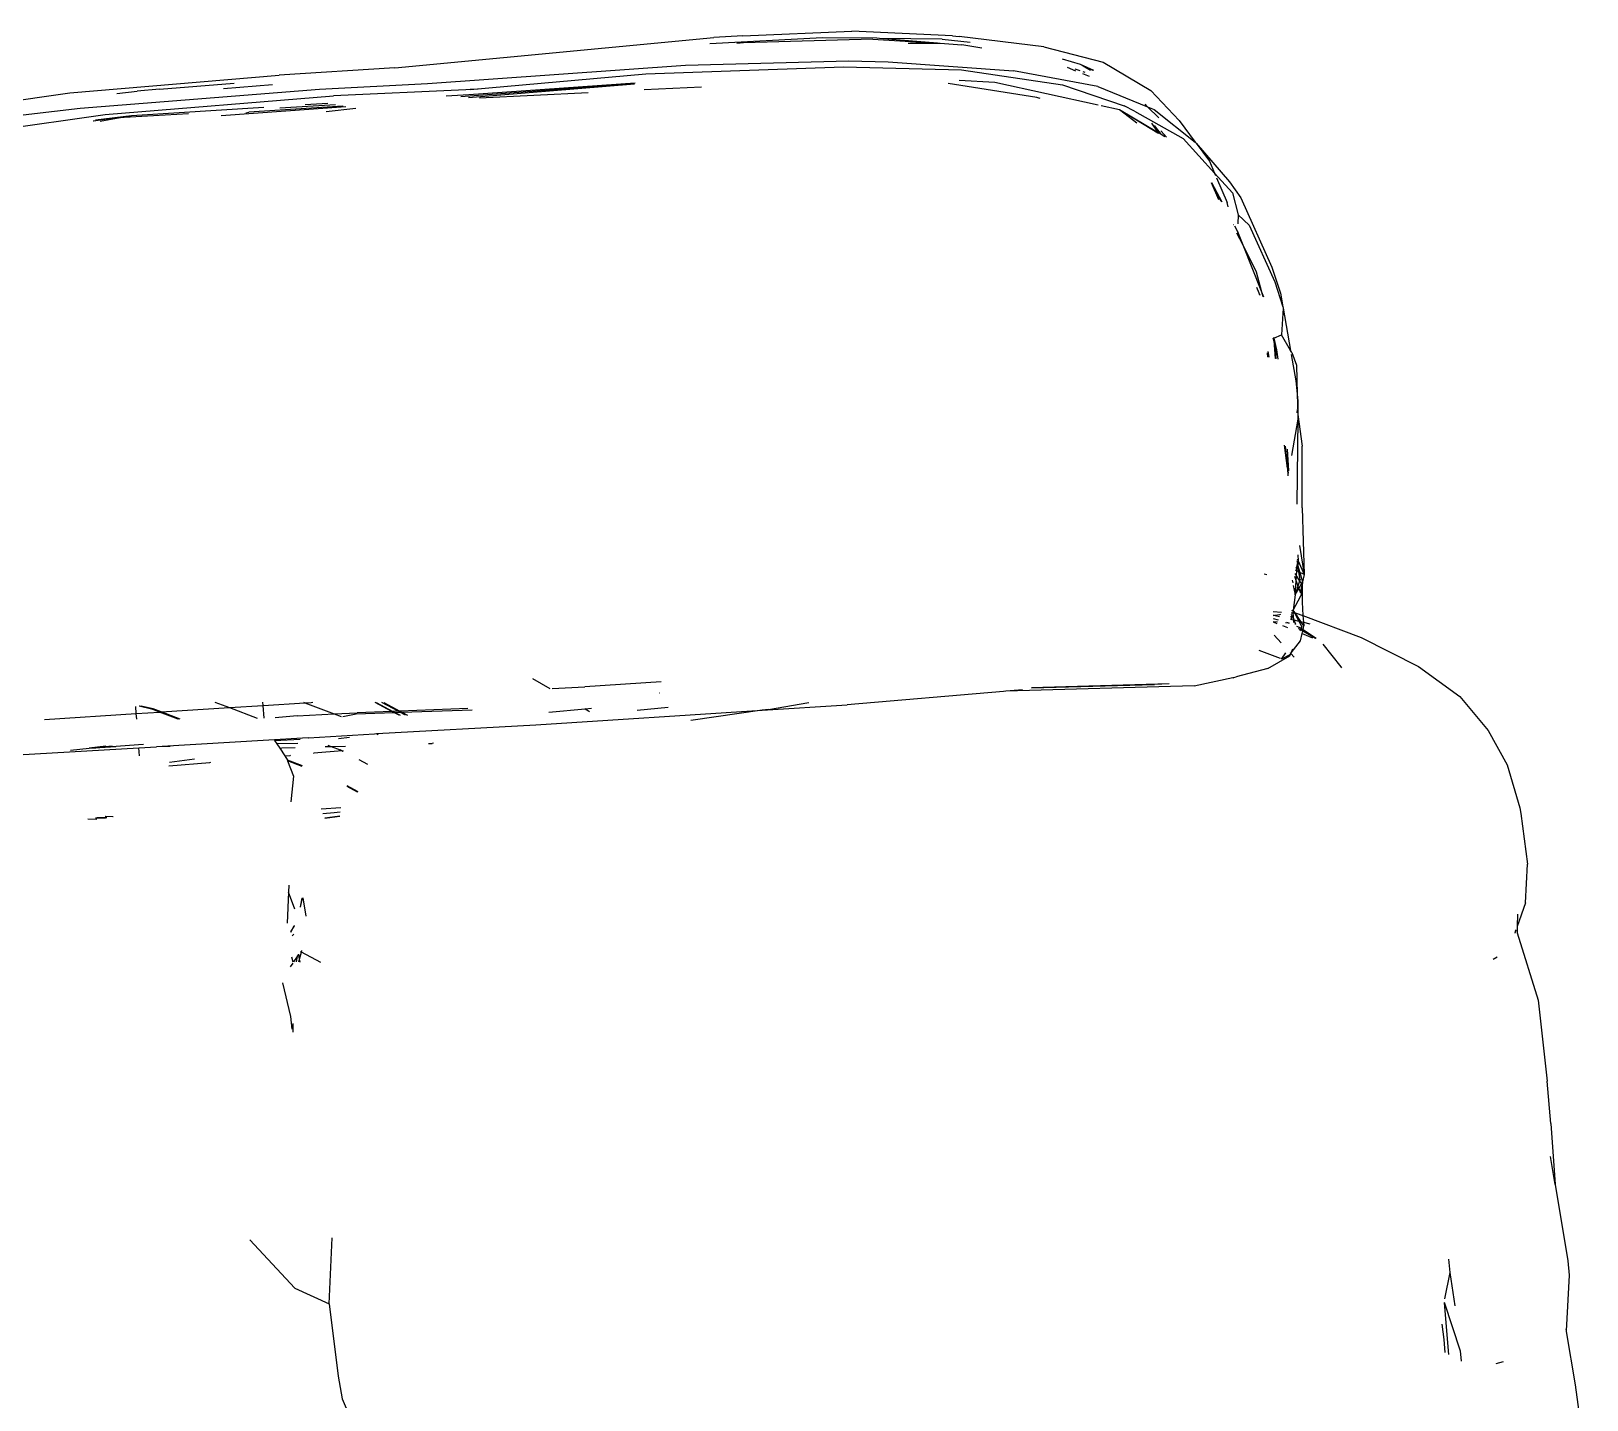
# Model space of a CAD drawing. Header units: millimetres. Extents: x -41292 to 298682, y -22072 to 33155.
# Drawn here: x 30561.8 to 30864.3, y -12692.2 to -12426 of the extents above; entities that cross this region are included whole.
import ezdxf

# ---------------------------------------------------------------- set-up
doc = ezdxf.new("R2010")
doc.units = ezdxf.units.MM

# ---------------------------------------------------------------- blocks, each defined once
blk = doc.blocks.new('rmfnasesx')
for p, q in [((58163.43, 3085.49), (58184.65, 3086.39)), ((58204.19, 3085.47), (58184.65, 3086.39)), ((58095.77, 3079.28), (58157.8, 3085.17)), ((58178.95, 3085.07), (58157.03, 3083.91)), ((58163.43, 3085.49), (58157.8, 3085.17)), ((58163.57, 3084.09), (58162.25, 3083.97)), ((58188.7, 3084.83), (58163.57, 3084.09)), ((58189.47, 3084.99), (58178.95, 3085.07)), ((58188.7, 3084.83), (58201.27, 3084.04)), ((58190, 3084.95), (58189.47, 3084.99)), ((58201.27, 3084.04), (58190, 3084.95)), ((58202.17, 3084.81), (58190, 3084.95)), ((58195.58, 3084.02), (58201.27, 3084.04)), ((58201.27, 3084.04), (58201.79, 3084.04)), ((58201.79, 3084.04), (58206.04, 3083.74)), ((58202.17, 3084.81), (58207.63, 3084.27)), ((58204.19, 3085.47), (58205.54, 3085.37)), ((58221.97, 3083.35), (58205.54, 3085.37)), ((58209.89, 3083.08), (58206.04, 3083.74)), ((58221.97, 3083.35), (58233.49, 3080.34)), ((58152.3, 3079.77), (58184.02, 3080.58)), ((58184.02, 3080.58), (58191.73, 3080.43)), ((58191.73, 3080.43), (58216.1, 3078.65)), ((58229.09, 3079.89), (58225.63, 3080.95)), ((58233.49, 3080.34), (58242.77, 3074.85)), ((58032.59, 3074.37), (58073.29, 3077.82)), ((58095.77, 3079.28), (58073.29, 3077.82)), ((58102.09, 3076.19), (58152.3, 3079.77)), ((58110.4, 3075.05), (58144.57, 3078.09)), ((58144.57, 3078.09), (58183.01, 3079.43)), ((58183.01, 3079.43), (58205.95, 3078.86)), ((58205.95, 3078.86), (58225.61, 3075.97)), ((58232.49, 3075.6), (58216.1, 3078.65)), ((58228.22, 3078.63), (58226.59, 3079.31)), ((58228.03, 3079.06), (58228.98, 3078.73)), ((58231.67, 3078.71), (58229.09, 3079.89)), ((58229.53, 3079.62), (58229.09, 3079.89)), ((58229.61, 3079.58), (58229.53, 3079.62)), ((58229.54, 3078.54), (58229.96, 3078.39)), ((58230.88, 3077.54), (58229.57, 3078.08)), ((58231.54, 3078.72), (58229.61, 3079.58)), ((58231.04, 3078.74), (58229.61, 3079.58)), ((57987.98, 3068.12), (58032.59, 3074.37)), ((58034.6, 3071.42), (58081.13, 3075.11)), ((58041.73, 3074.26), (58045.66, 3074.73)), ((58049.99, 3075.13), (58045.66, 3074.73)), ((58049.99, 3075.13), (58064.5, 3076.24)), ((58071.99, 3075.93), (58062.44, 3075.15)), ((58081.13, 3075.11), (58102.09, 3076.19)), ((58109.54, 3074.97), (58083.85, 3073.8)), ((58110.15, 3074.03), (58105.77, 3073.76)), ((58142.39, 3076.14), (58108.58, 3073.58)), ((58110.4, 3075.05), (58109.54, 3074.97)), ((58110.07, 3073.49), (58142.39, 3076.14)), ((58142.5, 3076.3), (58110.15, 3074.03)), ((58111.99, 3075.12), (58110.4, 3075.05)), ((58133.33, 3074.41), (58112.24, 3073.36)), ((58155.41, 3075.5), (58144.23, 3074.95)), ((58220.62, 3073.48), (58203.39, 3076.21)), ((58205.48, 3076.82), (58212.44, 3076.44)), ((58212.44, 3076.44), (58232.55, 3072.07)), ((58225.61, 3075.97), (58237.6, 3071.83)), ((58232.49, 3075.6), (58242.16, 3071.67)), ((58248.32, 3069.01), (58242.77, 3074.85)), ((57996.23, 3066.86), (58034.6, 3071.42)), ((58039.42, 3070.19), (58083.85, 3073.8)), ((58070.27, 3071.54), (58044.54, 3069.93)), ((58086.21, 3071.68), (58062.02, 3069.9)), ((58085.63, 3071.79), (58067.38, 3070.61)), ((58084.22, 3072.04), (58073.39, 3071.39)), ((58082.72, 3072.32), (58078.35, 3072.04)), ((58088.15, 3071.32), (58082.4, 3070.7)), ((58085.63, 3071.79), (58085.71, 3071.77)), ((58220.93, 3073.33), (58220.62, 3073.48)), ((58221.26, 3073.3), (58220.62, 3073.48)), ((58233.13, 3071.94), (58236.72, 3071.16)), ((58236.72, 3071.16), (58244.14, 3066.58)), ((58236.72, 3071.16), (58240.06, 3068.56)), ((58236.72, 3071.16), (58244.18, 3066.7)), ((58239.63, 3070.84), (58237.6, 3071.83)), ((58242.16, 3071.67), (58241.68, 3072.16)), ((58242.16, 3071.67), (58243.43, 3071.16)), ((58244.32, 3069.5), (58242.16, 3071.67)), ((58243.43, 3071.16), (58251.38, 3064.82)), ((58004.05, 3065.15), (58039.42, 3070.19)), ((58037.13, 3068.88), (58037.1, 3068.86)), ((58041.11, 3069.46), (58037.13, 3068.88)), ((58044.54, 3069.93), (58037.53, 3069.1)), ((58038.43, 3068.9), (58042.04, 3069.51)), ((58041.32, 3069.47), (58041.11, 3069.46)), ((58044.54, 3069.93), (58041.32, 3069.47)), ((58042.04, 3069.51), (58041.32, 3069.47)), ((58055.64, 3070.33), (58042.04, 3069.51)), ((58042.04, 3069.51), (58044.54, 3069.93)), ((58066.77, 3070.53), (58067.38, 3070.61)), ((58239.63, 3070.84), (58249.05, 3065.52)), ((58244.18, 3066.7), (58242.98, 3068.48)), ((58244.78, 3066.34), (58243.49, 3068.04)), ((58248.32, 3069.01), (58251.38, 3064.82)), ((58244.32, 3066.49), (58244.18, 3066.7)), ((58244.18, 3066.7), (58244.78, 3066.34)), ((58244.77, 3066.95), (58244.74, 3066.98)), ((58245.82, 3065.76), (58244.77, 3066.95)), ((58244.87, 3066.22), (58244.78, 3066.34)), ((58244.78, 3066.34), (58245.49, 3065.92)), ((58249.05, 3065.52), (58255.17, 3058.77)), ((58251.38, 3064.82), (58251.59, 3064.59)), ((58251.59, 3064.59), (58258.11, 3057.06)), ((58251.59, 3064.59), (58254.18, 3061.09)), ((58254.18, 3061.09), (58255.17, 3058.77)), ((58254.52, 3056.92), (58255.94, 3053.66)), ((58254.55, 3056.95), (58256.37, 3053.32)), ((58254.55, 3056.95), (58256.56, 3053.17)), ((58255.17, 3058.77), (58255.36, 3058.32)), ((58255.17, 3058.77), (58258.68, 3054.91)), ((58255.57, 3057.83), (58257.6, 3053.09)), ((58258.11, 3057.06), (58260.3, 3054)), ((58257.82, 3052.2), (58257.6, 3053.09)), ((58258.68, 3054.91), (58259.75, 3050.64)), ((58260.3, 3054), (58266.29, 3040.47)), ((58259.75, 3050.64), (58259.68, 3048.94)), ((58259.75, 3050.64), (58261.88, 3048.65)), ((58258.88, 3048.81), (58258.89, 3048.77)), ((58259.04, 3048.5), (58259.63, 3047.39)), ((58259.46, 3047.18), (58260.66, 3044.8)), ((58259.63, 3047.49), (58259.63, 3047.39)), ((58259.63, 3047.39), (58260.66, 3044.8)), ((58261.88, 3048.65), (58266.87, 3037.65)), ((58260.66, 3044.8), (58263.28, 3039.59)), ((58260.66, 3044.8), (58264.3, 3035.66)), ((58263.28, 3039.59), (58264.3, 3035.66)), ((58266.29, 3040.47), (58268, 3035.43)), ((58266.87, 3037.65), (58268.46, 3032.8)), ((58263.33, 3036.6), (58263.81, 3035.49)), ((58263.81, 3035.49), (58263.95, 3035.04)), ((58263.81, 3035.49), (58263.85, 3035.16)), ((58264.3, 3035.66), (58264.53, 3034.78)), ((58264.3, 3035.66), (58264.68, 3034.72)), ((58268, 3035.43), (58268.46, 3032.8)), ((58268.51, 3032.52), (58268.18, 3027.34)), ((58268.46, 3032.8), (58268.51, 3032.63)), ((58268.51, 3032.63), (58268.51, 3032.52)), ((58268.51, 3032.52), (58269.96, 3024.25)), ((58266.59, 3026.65), (58266.64, 3026.67)), ((58266.69, 3026.27), (58266.59, 3026.65)), ((58266.62, 3026.74), (58266.64, 3026.67)), ((58266.64, 3026.67), (58266.69, 3026.7)), ((58266.64, 3026.67), (58266.67, 3026.56)), ((58266.66, 3026.84), (58266.69, 3026.7)), ((58266.67, 3026.56), (58266.69, 3026.27)), ((58266.69, 3026.7), (58268.18, 3027.34)), ((58266.69, 3026.7), (58267.21, 3024.39)), ((58266.69, 3026.27), (58266.7, 3026.23)), ((58266.7, 3026.23), (58266.99, 3022.7)), ((58267.21, 3024.39), (58266.7, 3026.23)), ((58266.7, 3026.23), (58267.06, 3022.87)), ((58269.96, 3024.25), (58268.18, 3027.34)), ((58265.42, 3023.81), (58265.39, 3023.73)), ((58265.39, 3023.73), (58265.49, 3023.02)), ((58265.39, 3023.73), (58265.53, 3023.01)), ((58265.52, 3024.07), (58265.76, 3022.96)), ((58267.04, 3022.69), (58267.06, 3022.87)), ((58267.06, 3022.87), (58267.21, 3024.39)), ((58267.06, 3022.87), (58267.08, 3022.68)), ((58267.21, 3024.39), (58267.51, 3022.59)), ((58270.17, 3023.89), (58269.96, 3024.25)), ((58270.09, 3023.5), (58271, 3018.37)), ((58270.17, 3023.89), (58271.12, 3021.44)), ((58271.12, 3021.44), (58271.26, 3015.8)), ((58271, 3018.37), (58271.26, 3015.8)), ((58271.26, 3015.8), (58271.4, 3014.45)), ((58271.26, 3015.8), (58271.36, 3011.95)), ((58271.4, 3014.45), (58271.36, 3011.95)), ((58271.37, 3010.93), (58270.15, 3003.87)), ((58271.24, 3012.78), (58271.17, 3012.16)), ((58271.37, 3010.93), (58271.2, 2994.4)), ((58271.24, 3012.78), (58271.36, 3011.95)), ((58271.36, 3011.95), (58271.37, 3011.82)), ((58271.37, 3011.82), (58272.22, 3005.67)), ((58271.37, 3011.82), (58271.37, 3011.09)), ((58271.37, 3011.09), (58271.38, 3011.02)), ((58271.38, 3011.02), (58271.37, 3010.93)), ((58269.37, 3001.42), (58268.78, 3005.89)), ((58268.91, 3005.7), (58269.37, 3001.42)), ((58269.31, 3005.11), (58269.58, 3000.87)), ((58272.24, 2993.69), (58272.22, 3005.67)), ((58269.37, 3001.42), (58269.37, 3001.39)), ((58269.37, 3001.39), (58269.41, 2999.92)), ((58269.37, 3001.39), (58269.5, 3000.4)), ((58272.24, 2993.69), (58272.61, 2980.69)), ((58271.7, 2986.37), (58272.61, 2980.69)), ((58271.2, 2983.36), (58271.28, 2982.85)), ((58271.26, 2983.76), (58271.43, 2983.39)), ((58271.39, 2984.53), (58271.43, 2983.39)), ((58271.43, 2983.39), (58271.44, 2982.79)), ((58271.43, 2983.39), (58272.61, 2980.69)), ((58264.82, 2980.78), (58264.8, 2980.8)), ((58265.36, 2980.65), (58264.82, 2980.78)), ((58270.7, 2980.36), (58271.05, 2979.39)), ((58270.78, 2980.89), (58271.11, 2980.37)), ((58271.18, 2981.4), (58270.89, 2981.54)), ((58271.25, 2982.44), (58270.95, 2981.91)), ((58271.05, 2979.39), (58271.11, 2980.37)), ((58271.11, 2980.37), (58271.18, 2981.4)), ((58271.11, 2980.37), (58271.7, 2979.44)), ((58271.18, 2981.4), (58271.25, 2982.44)), ((58271.54, 2981.22), (58271.18, 2981.4)), ((58271.25, 2982.44), (58271.28, 2982.85)), ((58271.32, 2982.57), (58271.25, 2982.44)), ((58271.35, 2982.61), (58271.28, 2982.85)), ((58271.32, 2982.57), (58271.35, 2982.61)), ((58271.54, 2981.22), (58271.32, 2982.57)), ((58271.32, 2982.57), (58271.78, 2981.1)), ((58271.44, 2982.79), (58271.35, 2982.61)), ((58271.79, 2979.72), (58271.54, 2981.22)), ((58271.78, 2981.1), (58271.54, 2981.22)), ((58271.78, 2981.1), (58272.3, 2979.31)), ((58272.61, 2980.69), (58271.78, 2981.1)), ((58272.61, 2980.69), (58272.3, 2979.31)), ((58270.27, 2979.64), (58270.38, 2979.11)), ((58270.49, 2978.6), (58270.88, 2976.79)), ((58270.88, 2976.79), (58271.05, 2979.39)), ((58271.39, 2978.45), (58270.88, 2976.79)), ((58270.88, 2976.79), (58271.56, 2978)), ((58271.05, 2979.39), (58271.39, 2978.45)), ((58271.7, 2979.44), (58271.39, 2978.45)), ((58271.39, 2978.45), (58271.56, 2978)), ((58271.56, 2978), (58272.05, 2978.88)), ((58271.56, 2978), (58271.86, 2977.17)), ((58271.79, 2979.72), (58271.7, 2979.44)), ((58271.7, 2979.44), (58272.05, 2978.88)), ((58271.86, 2977.17), (58272.2, 2978.62)), ((58272.2, 2978.62), (58271.92, 2976.58)), ((58272.05, 2978.88), (58272.3, 2979.31)), ((58272.05, 2978.88), (58272.18, 2978.68)), ((58272.27, 2979.09), (58272.18, 2978.68)), ((58272.18, 2978.68), (58272.2, 2978.65)), ((58272.2, 2978.62), (58272.19, 2975.34)), ((58272.2, 2978.65), (58272.2, 2978.62)), ((58272.3, 2979.31), (58272.27, 2979.09)), ((58270.88, 2976.79), (58270.45, 2973.79)), ((58270.45, 2973.79), (58271.92, 2976.58)), ((58272.19, 2975.34), (58272.37, 2972.72)), ((58266.58, 2973.53), (58268.16, 2973.42)), ((58266.58, 2972.85), (58266.98, 2972.76)), ((58266.98, 2972.76), (58266.58, 2972.69)), ((58266.58, 2972.17), (58267.56, 2971.88)), ((58266.58, 2971.51), (58267.3, 2971.21)), ((58267.39, 2971.44), (58266.58, 2971.51)), ((58267.81, 2972.9), (58266.98, 2972.76)), ((58266.98, 2972.76), (58267.83, 2972.56)), ((58267.98, 2972.95), (58267.81, 2972.9)), ((58269.67, 2971.24), (58269, 2971.3)), ((58269.15, 2971.42), (58269.68, 2971.27)), ((58269.94, 2972.05), (58269.99, 2972.04)), ((58270.18, 2971.99), (58270.05, 2972.61)), ((58270.08, 2973.03), (58270.57, 2971.9)), ((58270.1, 2973.29), (58270.48, 2973.26)), ((58270.1, 2972.01), (58270.18, 2971.99)), ((58270.45, 2973.79), (58270.13, 2973.66)), ((58270.2, 2971.88), (58270.18, 2971.99)), ((58270.18, 2971.99), (58270.57, 2971.87)), ((58270.82, 2973.24), (58270.45, 2973.79)), ((58270.45, 2973.79), (58270.73, 2973.24)), ((58270.48, 2973.26), (58270.45, 2973.79)), ((58270.48, 2973.26), (58270.73, 2973.24)), ((58270.57, 2971.9), (58270.48, 2973.26)), ((58270.57, 2971.87), (58270.57, 2971.9)), ((58270.61, 2971.36), (58270.57, 2971.87)), ((58270.57, 2971.87), (58270.92, 2971.06)), ((58270.57, 2971.87), (58271.56, 2971.66)), ((58270.73, 2973.24), (58271.56, 2971.66)), ((58270.73, 2973.24), (58270.82, 2973.24)), ((58270.82, 2973.24), (58271.05, 2973.22)), ((58271.93, 2971.57), (58270.82, 2973.24)), ((58270.92, 2970.97), (58270.92, 2971.06)), ((58271.05, 2973.22), (58272.37, 2972.72)), ((58271.56, 2971.66), (58272.16, 2970.51)), ((58271.56, 2971.66), (58271.93, 2971.57)), ((58272.52, 2970.7), (58271.93, 2971.57)), ((58271.93, 2971.57), (58272.46, 2971.44)), ((58272.37, 2972.72), (58283.68, 2968.44)), ((58272.37, 2972.72), (58272.46, 2971.44)), ((58272.46, 2971.44), (58272.52, 2970.7)), ((58272.46, 2971.44), (58273.69, 2971.15)), ((58268.13, 2967.41), (58266.76, 2968.89)), ((58268.36, 2970.78), (58269.33, 2970.4)), ((58272, 2970.27), (58271.18, 2970.63)), ((58271.47, 2970.27), (58271.85, 2970.04)), ((58271.85, 2970.04), (58271.76, 2969.9)), ((58272, 2970.27), (58271.85, 2970.04)), ((58271.85, 2970.04), (58271.95, 2969.99)), ((58271.85, 2969.77), (58271.95, 2969.99)), ((58271.89, 2967.8), (58272.2, 2969.23)), ((58271.95, 2969.99), (58272.05, 2970.25)), ((58271.95, 2969.99), (58272.32, 2969.78)), ((58272.16, 2970.51), (58272, 2970.27)), ((58272.05, 2970.25), (58272, 2970.27)), ((58272.05, 2970.25), (58272.16, 2970.51)), ((58272.11, 2970.23), (58272.05, 2970.25)), ((58272.08, 2969.28), (58272.2, 2969.23)), ((58272.11, 2970.23), (58272.38, 2970.05)), ((58272.2, 2969.23), (58272.32, 2969.78)), ((58272.2, 2969.23), (58274.22, 2968.42)), ((58272.32, 2969.78), (58272.38, 2970.05)), ((58272.32, 2969.78), (58274.8, 2968.34)), ((58272.38, 2970.05), (58272.52, 2970.7)), ((58272.38, 2970.05), (58274.95, 2968.31)), ((58283.68, 2968.44), (58294.82, 2962.82)), ((58267.98, 2964.36), (58263.85, 2965.94)), ((58268.22, 2964.24), (58269.06, 2965.51)), ((58269.7, 2965.03), (58268.22, 2964.24)), ((58269.7, 2965.03), (58270.03, 2965.37)), ((58269.82, 2964.88), (58270.03, 2965.37)), ((58270.03, 2965.37), (58269.94, 2965.46)), ((58270.03, 2965.37), (58270.08, 2965.51)), ((58270.68, 2964.67), (58270.03, 2965.37)), ((58270.08, 2965.51), (58271.89, 2967.8)), ((58270.08, 2965.51), (58270.41, 2966.29)), ((58276.22, 2967.15), (58279.76, 2962.74)), ((58265.54, 2962.44), (58259.4, 2960.79)), ((58265.54, 2962.44), (58269.82, 2964.88)), ((58279.76, 2962.74), (58279.84, 2962.57)), ((58294.82, 2962.82), (58302.86, 2956.98)), ((58122.51, 2960.5), (58125.91, 2958.55)), ((58147.53, 2959.83), (58132.74, 2958.89)), ((58251.19, 2959.09), (58214.6, 2958)), ((58246.32, 2959.48), (58219.6, 2958.66)), ((58219.6, 2958.66), (58243.5, 2959.34)), ((58246.32, 2959.48), (58243.5, 2959.34)), ((58251.19, 2959.09), (58258.74, 2960.66)), ((58258.82, 2960.65), (58258.74, 2960.66)), ((58258.82, 2960.65), (58258.91, 2960.69)), ((58258.91, 2960.69), (58259.4, 2960.79)), ((58126.37, 2958.53), (58132.74, 2958.89)), ((58147.32, 2957.63), (58147.25, 2957.62)), ((58214.13, 2957.98), (58183.75, 2955.39)), ((58214.6, 2958), (58214.13, 2957.98)), ((58217.8, 2958.27), (58214.6, 2958)), ((58219.55, 2958.66), (58219.6, 2958.66)), ((58302.86, 2956.98), (58308.41, 2950.39)), ((58027.65, 2952.52), (58045.48, 2953.66)), ((58045.48, 2953.66), (58045.38, 2955.07)), ((58045.48, 2953.66), (58050.01, 2953.96)), ((58045.56, 2952.55), (58045.48, 2953.66)), ((58048.73, 2954.44), (58046.01, 2955.11)), ((58048.75, 2954.49), (58046.19, 2955.11)), ((58048.77, 2954.56), (58046.45, 2955.13)), ((58050.01, 2953.96), (58048.73, 2954.44)), ((58050.13, 2953.96), (58048.75, 2954.49)), ((58050.31, 2953.98), (58048.77, 2954.56)), ((58053.65, 2952.57), (58050.01, 2953.96)), ((58050.01, 2953.96), (58050.13, 2953.96)), ((58050.13, 2953.96), (58050.31, 2953.98)), ((58053.79, 2952.57), (58050.13, 2953.96)), ((58050.31, 2953.98), (58063.59, 2954.83)), ((58054, 2952.57), (58050.31, 2953.98)), ((58060.76, 2955.91), (58063.59, 2954.83)), ((58063.59, 2954.83), (58070.17, 2955.25)), ((58063.59, 2954.83), (58069.01, 2952.76)), ((58070.17, 2955.25), (58070.12, 2955.91)), ((58070.17, 2955.25), (58078.28, 2955.78)), ((58070.35, 2952.79), (58070.17, 2955.25)), ((58076.74, 2953.26), (58072.49, 2952.83)), ((58076.74, 2953.26), (58083.99, 2953.59)), ((58078.01, 2955.88), (58078.28, 2955.78)), ((58078.28, 2955.78), (58079.46, 2955.85)), ((58078.28, 2955.78), (58083.99, 2953.59)), ((58079.46, 2955.85), (58079.81, 2955.87)), ((58083.99, 2953.59), (58088.46, 2953.8)), ((58083.99, 2953.59), (58085.3, 2953.09)), ((58085.65, 2953.1), (58088.26, 2953.63)), ((58088.26, 2953.63), (58095.56, 2953.88)), ((58095.2, 2954.07), (58088.46, 2953.8)), ((58095.2, 2954.07), (58091.93, 2955.82)), ((58092.12, 2955.82), (58095.37, 2954.08)), ((58096.39, 2954.12), (58093.22, 2955.82)), ((58093.62, 2955.81), (58096.76, 2954.14)), ((58095.37, 2954.08), (58095.2, 2954.07)), ((58095.56, 2953.88), (58095.2, 2954.07)), ((58096.39, 2954.12), (58095.37, 2954.08)), ((58095.37, 2954.08), (58095.73, 2953.89)), ((58095.56, 2953.88), (58095.73, 2953.89)), ((58096.6, 2953.33), (58095.56, 2953.88)), ((58095.73, 2953.89), (58096.76, 2953.93)), ((58095.73, 2953.89), (58096.78, 2953.33)), ((58096.76, 2954.14), (58096.39, 2954.12)), ((58096.76, 2953.93), (58096.39, 2954.12)), ((58109.98, 2954.68), (58096.76, 2954.14)), ((58096.76, 2954.14), (58097.13, 2953.94)), ((58096.76, 2953.93), (58097.13, 2953.94)), ((58097.83, 2953.35), (58096.76, 2953.93)), ((58097.13, 2953.94), (58110.83, 2954.42)), ((58097.13, 2953.94), (58098.22, 2953.36)), ((58123.21, 2951.46), (58167.21, 2954.31)), ((58125.7, 2953.92), (58132.78, 2954.59)), ((58132.69, 2954.64), (58132.78, 2954.59)), ((58132.78, 2954.59), (58134.03, 2954.71)), ((58132.78, 2954.59), (58133.41, 2954.23)), ((58133.41, 2954.23), (58133.65, 2954.07)), ((58148.91, 2954.87), (58142.9, 2954.26)), ((58167.21, 2954.31), (58153.31, 2952.35)), ((58167.21, 2954.31), (58183.75, 2955.39)), ((58168.44, 2954.49), (58167.21, 2954.31)), ((58168.44, 2954.49), (58176.26, 2955.81)), ((58092.28, 2949.79), (58123.21, 2951.46)), ((58308.41, 2950.39), (58312.07, 2943.72)), ((58022.41, 2945.62), (58045.98, 2947.02)), ((58032.69, 2946.58), (58036.29, 2946.91)), ((58036.29, 2946.91), (58045.93, 2947.67)), ((58036.29, 2946.91), (58040.82, 2947.41)), ((58039.56, 2947.34), (58036.29, 2946.91)), ((58036.29, 2946.91), (58041.52, 2947.24)), ((58037.59, 2946.94), (58036.29, 2946.91)), ((58045.93, 2947.67), (58046.9, 2947.73)), ((58045.94, 2947.57), (58045.93, 2947.67)), ((58045.98, 2947.02), (58049.42, 2947.22)), ((58046.09, 2945.47), (58045.98, 2947.02)), ((58078.92, 2948.98), (58049.42, 2947.22)), ((58052.05, 2947.28), (58049.42, 2947.22)), ((58072.39, 2948.44), (58077.38, 2948.68)), ((58072.39, 2948.44), (58072.83, 2947.76)), ((58076.87, 2947.86), (58072.83, 2947.76)), ((58072.83, 2947.76), (58073.37, 2946.93)), ((58073.37, 2946.93), (58073.8, 2946.99)), ((58073.37, 2946.93), (58074.34, 2945.46)), ((58073.8, 2946.99), (58076.39, 2947.07)), ((58078.92, 2948.98), (58078.96, 2948.96)), ((58078.96, 2948.96), (58091.81, 2949.72)), ((58082.22, 2947.24), (58083.37, 2947.28)), ((58082.7, 2947.53), (58083.37, 2947.28)), ((58083.37, 2947.28), (58086.17, 2947.36)), ((58083.37, 2947.28), (58085.14, 2946.6)), ((58084.81, 2948.79), (58086.97, 2949.08)), ((58091.81, 2949.72), (58092.19, 2949.78)), ((58092.19, 2949.78), (58092.28, 2949.79)), ((58092.19, 2949.78), (58092.54, 2949.59)), ((58102.34, 2947.85), (58102.48, 2947.83)), ((58102.48, 2947.83), (58103.01, 2947.87)), ((58103.3, 2947.89), (58103.01, 2947.87)), ((58051.84, 2943.49), (58059.77, 2944.16)), ((58051.95, 2944.23), (58056.83, 2944.85)), ((58059.77, 2944.16), (58059.98, 2944.21)), ((58074.34, 2945.46), (58075.43, 2945.51)), ((58074.34, 2945.46), (58074.36, 2945.42)), ((58074.36, 2945.42), (58075.43, 2945.51)), ((58074.36, 2945.42), (58074.89, 2944.62)), ((58074.89, 2944.62), (58074.89, 2944.59)), ((58077.8, 2943.48), (58074.89, 2944.59)), ((58074.89, 2944.59), (58074.9, 2944.51)), ((58074.9, 2944.51), (58074.9, 2944.45)), ((58077.74, 2943.42), (58074.9, 2944.51)), ((58074.9, 2944.45), (58076.05, 2941.5)), ((58077.71, 2943.38), (58074.9, 2944.45)), ((58075.43, 2945.51), (58075.46, 2945.55)), ((58079.96, 2945.9), (58080.04, 2945.94)), ((58085.52, 2946.4), (58080.04, 2945.94)), ((58085.52, 2946.4), (58085.14, 2946.6)), ((58085.56, 2946.38), (58085.52, 2946.4)), ((58085.74, 2946.42), (58085.56, 2946.38)), ((58085.56, 2946.38), (58085.72, 2946.39)), ((58085.69, 2946.31), (58085.56, 2946.38)), ((58090.48, 2943.75), (58088.8, 2944.65)), ((58076.05, 2941.5), (58075.53, 2936.48)), ((58312.07, 2943.72), (58314.55, 2935.33)), ((58088.47, 2938.4), (58086.46, 2939.48)), ((58088.54, 2938.42), (58086.48, 2939.52)), ((58088.65, 2938.45), (58086.51, 2939.59)), ((58081.42, 2935.11), (58085.29, 2935.38)), ((58314.55, 2935.33), (58314.74, 2934.25)), ((58037.84, 2933.06), (58036.03, 2933.12)), ((58037.54, 2933.37), (58039.47, 2933.38)), ((58037.89, 2933.43), (58039.75, 2933.44)), ((58039.43, 2933.69), (58039.49, 2933.7)), ((58039.49, 2933.7), (58040.95, 2933.67)), ((58040.95, 2933.67), (58041, 2933.68)), ((58083.95, 2934.38), (58081.78, 2934.2)), ((58082.12, 2933.37), (58085.06, 2933.8)), ((58082.14, 2933.32), (58085.05, 2933.73)), ((58085.16, 2934.5), (58083.95, 2934.38)), ((58314.74, 2934.25), (58316.03, 2924.41)), ((58315.65, 2916.86), (58316.03, 2924.41)), ((58075.12, 2920.3), (58075.1, 2918.96)), ((58075.1, 2918.96), (58074.8, 2912.93)), ((58076.31, 2915.63), (58075.1, 2918.96)), ((58077.69, 2917.8), (58077.38, 2916.09)), ((58077.43, 2916.01), (58077.81, 2917.81)), ((58077.9, 2917.81), (58078.48, 2914.29)), ((58315.65, 2916.86), (58314.05, 2912.28)), ((58314.1, 2914.67), (58314.05, 2912.28)), ((58076.19, 2912.4), (58075.48, 2911.24)), ((58075.52, 2911.16), (58076.19, 2912.4)), ((58076.12, 2910.75), (58075.8, 2910.45)), ((58076.19, 2912.48), (58076.19, 2912.4)), ((58313.68, 2911.62), (58313.59, 2910.96)), ((58313.77, 2911.47), (58313.59, 2910.96)), ((58314.05, 2912.28), (58314.03, 2911.04)), ((58314.03, 2911.04), (58318.1, 2897.9)), ((58077.58, 2907.25), (58077.68, 2907.62)), ((58075.9, 2905.14), (58075.42, 2904.41)), ((58075.64, 2906.34), (58075.92, 2905.39)), ((58076.76, 2906.41), (58076.07, 2905.39)), ((58076.76, 2906.41), (58076.59, 2905.37)), ((58076.77, 2906.47), (58076.76, 2906.41)), ((58076.97, 2906.73), (58076.77, 2906.47)), ((58077.23, 2905.93), (58077.08, 2906.86)), ((58077.08, 2905.36), (58077.23, 2905.93)), ((58077.23, 2905.93), (58077.58, 2907.25)), ((58077.32, 2905.35), (58077.23, 2905.93)), ((58077.58, 2907.25), (58077.44, 2907.32)), ((58081.36, 2905.23), (58077.58, 2907.25)), ((58310.15, 2906.29), (58309.34, 2905.83)), ((58073.93, 2901.32), (58075.45, 2894.76)), ((58318.1, 2897.9), (58319.84, 2882.21)), ((58075.45, 2894.76), (58075.7, 2892.29)), ((58076.01, 2891.7), (58075.97, 2893.41)), ((58320.55, 2873.95), (58319.84, 2882.21)), ((58320.55, 2873.95), (58321.43, 2862.06)), ((58321.43, 2862.06), (58320.51, 2867.53)), ((58321.43, 2862.06), (58323.9, 2847.26)), ((58067.58, 2851.32), (58076.3, 2841.91)), ((58082.97, 2838.87), (58083.58, 2851.69)), ((58300.65, 2847.59), (58300.95, 2844.95)), ((58323.9, 2847.26), (58324.13, 2844.43)), ((58300.95, 2844.95), (58299.88, 2839.88)), ((58300.95, 2844.95), (58301.9, 2838.47)), ((58324.13, 2844.43), (58323.54, 2833.64)), ((58076.3, 2841.91), (58082.97, 2838.87)), ((58082.97, 2838.87), (58084.74, 2824.81)), ((58299.8, 2839.05), (58300.67, 2829)), ((58299.82, 2839.23), (58302.92, 2829.74)), ((58299.39, 2834.92), (58299.77, 2831.94)), ((58299.77, 2831.94), (58299.93, 2829.39)), ((58323.5, 2833.87), (58323.54, 2833.64)), ((58323.54, 2833.64), (58323.53, 2833.47)), ((58323.53, 2833.47), (58325.31, 2823.14)), ((58302.92, 2829.74), (58303.16, 2827.71)), ((58309.95, 2827.25), (58311.38, 2827.69)), ((58084.74, 2824.81), (58085.5, 2820.39)), ((58325.31, 2823.14), (58327.58, 2806.05)), ((58085.5, 2820.39), (58089.77, 2810.66))]:
    blk.add_line(p, q)

msp = doc.modelspace()

# ---------------------------------------------------------------- block references
msp.add_blockref('rmfnasesx', (-27463.27, -15512.43))

doc.saveas('drawing.dxf')
